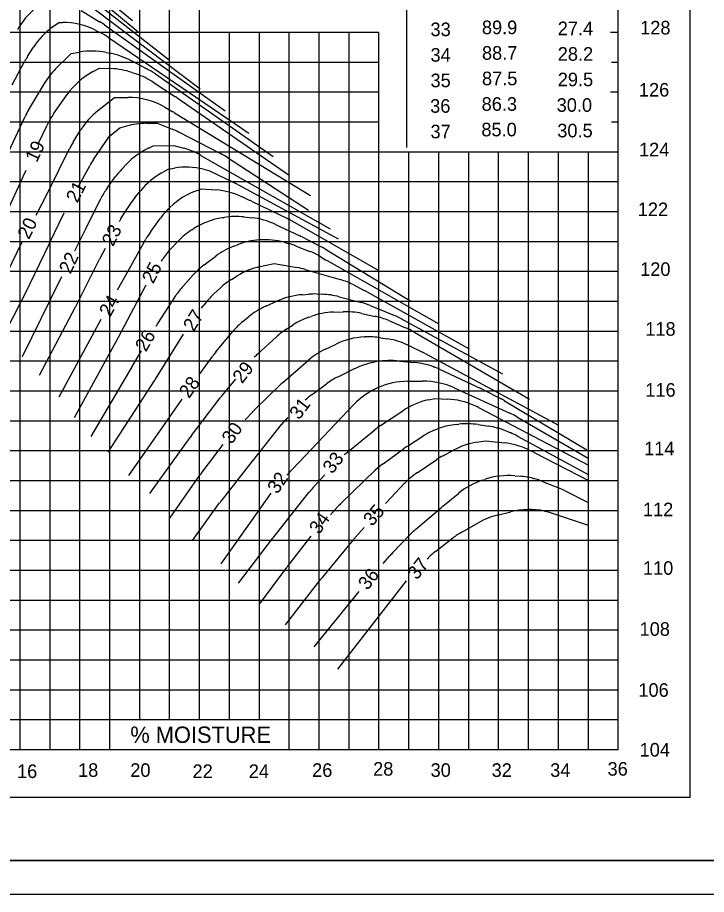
# Model space of a CAD drawing. Extents: x 997.6 to 1036.7, y 998.9 to 1022.6.
# Drawn here: x 1018.01 to 1028.15, y 1000 to 1012.91 of the extents above; entities that cross this region are included whole.
import ezdxf

# ---------------------------------------------------------------- set-up
doc = ezdxf.new("R2010")
doc.units = 0
for name, color, linetype in [('Level 1', 7, 'Continuous'), ('Level 10', 7, 'Continuous'), ('Level 11', 7, 'Continuous'), ('Level 14', 7, 'Continuous')]:
    doc.layers.add(name, color=color, linetype=linetype)

msp = doc.modelspace()

# ---------------------------------------------------------------- linework, layer by layer
at = {"layer": 'Level 1'}
for p, q in [((1023.736, 1019.121), (1023.736, 1010.997)), ((1018.039, 1014.246), (1019.703, 1012.867)), ((1018.322, 1013.927), (1019.786, 1012.701)), ((1018.597, 1013.58), (1020.246, 1012.288)), ((1018.778, 1013.316), (1020.698, 1011.86)), ((1018.948, 1013.015), (1019.221, 1012.849)), ((1019.291, 1012.804), (1021.066, 1011.538)), ((1019.167, 1012.721), (1019.225, 1012.691)), ((1019.354, 1012.615), (1021.415, 1011.206)), ((1018.16, 1012.334), (1018.249, 1012.473)), ((1019.318, 1012.395), (1019.379, 1012.384)), ((1019.675, 1012.28), (1019.918, 1012.153)), ((1017.933, 1011.92), (1018.118, 1012.263)), ((1019.697, 1012.101), (1019.763, 1012.079)), ((1020.041, 1012.079), (1021.773, 1010.866)), ((1018.174, 1011.548), (1018.408, 1011.94)), ((1020.011, 1011.957), (1020.339, 1011.743)), ((1018.544, 1011.492), (1018.742, 1011.775)), ((1020.362, 1011.727), (1022.008, 1010.588)), ((1020.18, 1011.59), (1020.298, 1011.523)), ((1020.324, 1011.507), (1022.322, 1010.289)), ((1017.734, 1010.626), (1018.124, 1011.453)), ((1018.329, 1011.069), (1018.449, 1011.326)), ((1018.831, 1011.073), (1018.947, 1011.26)), ((1020.38, 1011.225), (1021, 1010.908)), ((1018.471, 1010.355), (1018.78, 1010.981)), ((1020.712, 1010.881), (1020.883, 1010.783)), ((1021.1, 1010.851), (1022.294, 1010.074)), ((1018.9, 1010.409), (1019.075, 1010.729)), ((1019.546, 1010.677), (1019.617, 1010.752)), ((1020.884, 1010.783), (1022.612, 1009.797)), ((1018.058, 1010.488), (1018.141, 1010.664)), ((1017.319, 1008.882), (1018.056, 1010.483)), ((1019.331, 1010.397), (1019.451, 1010.563)), ((1018.286, 1010.001), (1018.46, 1010.333)), ((1019.745, 1010.264), (1019.825, 1010.363)), ((1021.253, 1010.451), (1022.73, 1009.651)), ((1021.314, 1010.273), (1021.433, 1010.218)), ((1021.453, 1010.209), (1021.983, 1009.951)), ((1019.535, 1009.949), (1019.668, 1010.158)), ((1020.237, 1010.096), (1020.261, 1010.118)), ((1018.484, 1009.588), (1018.701, 1010.033)), ((1019.972, 1009.759), (1020.116, 1009.955)), ((1021.026, 1009.964), (1021.051, 1009.968)), ((1021.343, 1009.975), (1021.458, 1009.963)), ((1021.809, 1009.864), (1022.166, 1009.696)), ((1022.047, 1009.917), (1023.328, 1009.187)), ((1020.578, 1009.785), (1020.605, 1009.803)), ((1017.57, 1008.56), (1018.083, 1009.609)), ((1018.199, 1008.995), (1018.482, 1009.583)), ((1019.63, 1009.163), (1019.899, 1009.646)), ((1020.268, 1009.503), (1020.372, 1009.614)), ((1021.195, 1009.545), (1021.247, 1009.564)), ((1021.571, 1009.636), (1021.578, 1009.637)), ((1021.938, 1009.601), (1021.995, 1009.585)), ((1022.199, 1009.68), (1022.472, 1009.54)), ((1019.227, 1009.365), (1019.306, 1009.516)), ((1022.113, 1009.546), (1022.313, 1009.467)), ((1022.544, 1009.5), (1023.797, 1008.734)), ((1018.874, 1008.666), (1019.221, 1009.354)), ((1020.131, 1009.325), (1020.15, 1009.354)), ((1020.758, 1009.268), (1020.932, 1009.398)), ((1022.475, 1009.387), (1022.545, 1009.345)), ((1022.568, 1009.332), (1024.211, 1008.4)), ((1022.244, 1009.203), (1022.761, 1009.052)), ((1018.085, 1007.921), (1018.647, 1009.058)), ((1019.485, 1008.903), (1019.63, 1009.163)), ((1020.449, 1008.955), (1020.599, 1009.123)), ((1021.161, 1009.053), (1021.246, 1009.106)), ((1017.82, 1008.251), (1018.188, 1008.972)), ((1019.497, 1008.206), (1019.907, 1008.975)), ((1020.897, 1008.837), (1020.988, 1008.922)), ((1022.959, 1008.973), (1023.115, 1008.892)), ((1020.075, 1008.407), (1020.348, 1008.823)), ((1022.204, 1008.83), (1022.298, 1008.837)), ((1022.416, 1008.84), (1022.497, 1008.837)), ((1022.745, 1008.8), (1023.073, 1008.713)), ((1023.145, 1008.876), (1024.66, 1008.033)), ((1020.721, 1008.629), (1020.756, 1008.677)), ((1021.666, 1008.661), (1021.838, 1008.737)), ((1023.202, 1008.67), (1023.527, 1008.538)), ((1018.335, 1007.643), (1018.865, 1008.649)), ((1022.66, 1008.573), (1022.802, 1008.578)), ((1023.077, 1008.554), (1023.277, 1008.511)), ((1018.628, 1007.325), (1019.244, 1008.47)), ((1021.33, 1008.435), (1021.418, 1008.508)), ((1022.296, 1008.497), (1022.338, 1008.511)), ((1023.476, 1008.448), (1023.72, 1008.344)), ((1023.641, 1008.485), (1025.149, 1007.664)), ((1020.931, 1007.988), (1021.181, 1008.288)), ((1021.974, 1008.326), (1022.07, 1008.387)), ((1023.842, 1008.283), (1025.545, 1007.294)), ((1018.85, 1007.023), (1019.492, 1008.195)), ((1020.041, 1007.584), (1020.457, 1008.249)), ((1021.543, 1007.954), (1021.822, 1008.209)), ((1023.116, 1008.208), (1023.127, 1008.208)), ((1023.355, 1008.196), (1023.458, 1008.18)), ((1022.544, 1008.029), (1022.7, 1008.103)), ((1023.768, 1008.082), (1023.97, 1007.982)), ((1019.702, 1007.773), (1019.837, 1008.002)), ((1020.697, 1007.664), (1020.88, 1007.922)), ((1024.008, 1007.963), (1025.974, 1006.907)), ((1019.097, 1006.744), (1019.7, 1007.769)), ((1021.918, 1007.539), (1022.295, 1007.866)), ((1023.23, 1007.83), (1023.261, 1007.836)), ((1023.586, 1007.855), (1023.855, 1007.831)), ((1024.133, 1007.769), (1024.141, 1007.766)), ((1022.729, 1007.621), (1022.972, 1007.741)), ((1024.231, 1007.729), (1024.83, 1007.449)), ((1019.349, 1006.512), (1020.033, 1007.571)), ((1021.023, 1007.347), (1021.223, 1007.586)), ((1021.506, 1007.139), (1021.869, 1007.494)), ((1022.346, 1007.36), (1022.561, 1007.519)), ((1023.751, 1007.556), (1023.976, 1007.557)), ((1024.439, 1007.458), (1025.258, 1007.085)), ((1024.867, 1007.431), (1025.118, 1007.301)), ((1019.65, 1006.168), (1020.433, 1007.292)), ((1020.572, 1006.758), (1020.993, 1007.309)), ((1025.179, 1007.267), (1026.387, 1006.546)), ((1021.362, 1006.986), (1021.473, 1007.105)), ((1021.977, 1006.172), (1022.96, 1007.211)), ((1023.355, 1006.903), (1023.683, 1007.122)), ((1024.73, 1007.201), (1024.73, 1007.2)), ((1024.797, 1007.169), (1026.412, 1006.322)), ((1021.98, 1007.012), (1021.991, 1007.022)), ((1025.357, 1007.034), (1026.407, 1006.421)), ((1021.474, 1006.385), (1021.897, 1006.918)), ((1024.206, 1006.859), (1024.222, 1006.864)), ((1024.469, 1006.92), (1024.506, 1006.924)), ((1024.788, 1006.918), (1024.947, 1006.894)), ((1019.959, 1005.901), (1020.551, 1006.729)), ((1022.844, 1006.493), (1023.27, 1006.841)), ((1023.748, 1006.6), (1023.974, 1006.745)), ((1025.196, 1006.825), (1025.259, 1006.8)), ((1025.369, 1006.748), (1026.418, 1006.18)), ((1020.717, 1006.198), (1021.038, 1006.625)), ((1023.391, 1006.341), (1023.693, 1006.562)), ((1024.274, 1006.459), (1024.429, 1006.542)), ((1025.514, 1006.554), (1025.572, 1006.528)), ((1025.616, 1006.506), (1026.425, 1006.089)), ((1021.012, 1005.797), (1021.47, 1006.38)), ((1023.892, 1006.208), (1024.18, 1006.402)), ((1022.776, 1005.761), (1023.277, 1006.245)), ((1020.252, 1005.54), (1020.697, 1006.171)), ((1022.357, 1005.986), (1022.536, 1006.178)), ((1024.85, 1006.098), (1024.891, 1006.111)), ((1025.327, 1006.164), (1025.409, 1006.157)), ((1025.597, 1006.126), (1025.608, 1006.123)), ((1025.747, 1006.077), (1025.985, 1005.98)), ((1023.435, 1005.765), (1023.708, 1006.053)), ((1021.01, 1004.869), (1021.743, 1005.906)), ((1021.773, 1005.252), (1022.297, 1005.916)), ((1024.271, 1005.716), (1024.501, 1005.905)), ((1026.069, 1005.941), (1026.409, 1005.768)), ((1020.587, 1005.213), (1020.987, 1005.764)), ((1022.616, 1005.589), (1022.732, 1005.715)), ((1023.872, 1005.377), (1024.255, 1005.703)), ((1025.071, 1005.585), (1025.27, 1005.635)), ((1024.55, 1005.335), (1024.798, 1005.475)), ((1022.981, 1005.254), (1023.111, 1005.4)), ((1023.529, 1005.027), (1023.792, 1005.301)), ((1021.262, 1004.583), (1021.762, 1005.239)), ((1021.99, 1004.834), (1022.334, 1005.274)), ((1022.498, 1004.667), (1022.954, 1005.223)), ((1024.16, 1005.048), (1024.418, 1005.248)), ((1023.392, 1004.871), (1023.486, 1004.981)), ((1024.041, 1004.941), (1024.062, 1004.961)), ((1021.573, 1004.272), (1021.973, 1004.812)), ((1021.956, 1003.967), (1022.477, 1004.642)), ((1022.724, 1003.316), (1023.735, 1004.617)), ((1022.375, 1003.646), (1023.041, 1004.46))]:
    msp.add_line(p, q, dxfattribs=at)
for points in [[(1027.907, 1001.426), (1027.907, 1020.786)], [(1018.051, 1002.13), (1018.051, 1019.73)], [(1018.491, 1002.13), (1018.491, 1019.73)], [(1018.931, 1002.13), (1018.931, 1019.73)], [(1019.371, 1002.13), (1019.371, 1019.73)], [(1019.811, 1002.57), (1019.811, 1019.73)], [(1020.251, 1002.57), (1020.251, 1019.73)], [(1020.691, 1002.57), (1020.691, 1019.73)], [(1026.851, 1002.13), (1026.851, 1019.73)], [(1018.53, 1012.771), (1018.621, 1012.837), (1018.675, 1012.837)], [(1023.327, 1012.69), (1014.091, 1012.69)], [(1021.131, 1002.57), (1021.131, 1012.69)], [(1021.571, 1002.57), (1021.571, 1012.69)], [(1022.011, 1002.13), (1022.011, 1012.69)], [(1022.451, 1002.13), (1022.451, 1012.69)], [(1022.891, 1002.13), (1022.891, 1012.69)], [(1023.331, 1002.13), (1023.331, 1012.69)], [(1026.851, 1012.69), (1026.735, 1012.69)], [(1018.574, 1012.154), (1018.8, 1012.38), (1018.926, 1012.401)], [(1023.331, 1012.25), (1014.091, 1012.25)], [(1019.116, 1012.11), (1019.22, 1012.167), (1019.394, 1012.159)], [(1026.851, 1012.25), (1026.752, 1012.25)], [(1023.331, 1011.81), (1014.091, 1011.81)], [(1026.851, 1011.81), (1026.735, 1011.81)], [(1019.195, 1011.539), (1019.44, 1011.735), (1019.634, 1011.735)], [(1023.331, 1011.37), (1014.091, 1011.37)], [(1026.851, 1011.37), (1026.752, 1011.37)], [(1019.13, 1010.819), (1019.366, 1011.165), (1019.52, 1011.286), (1019.619, 1011.314)], [(1019.903, 1011.353), (1020.068, 1011.355), (1020.288, 1011.267)], [(1019.945, 1010.989), (1020.009, 1011.019), (1020.314, 1011.026), (1020.458, 1010.987)], [(1026.851, 1010.93), (1014.091, 1010.93)], [(1023.771, 1002.13), (1023.771, 1010.93)], [(1024.211, 1002.13), (1024.211, 1010.93)], [(1024.651, 1002.13), (1024.651, 1010.93)], [(1025.091, 1002.13), (1025.091, 1010.93)], [(1025.531, 1002.13), (1025.531, 1010.93)], [(1025.971, 1002.13), (1025.971, 1010.93)], [(1026.411, 1002.13), (1026.411, 1010.93)], [(1020.128, 1010.62), (1020.231, 1010.679), (1020.32, 1010.693)], [(1020.749, 1010.677), (1020.828, 1010.658), (1021.207, 1010.475)], [(1026.851, 1010.49), (1014.091, 1010.49)], [(1020.659, 1010.366), (1020.72, 1010.387), (1020.933, 1010.372)], [(1018.856, 1009.477), (1019.016, 1009.797), (1019.24, 1010.245)], [(1026.851, 1010.05), (1014.091, 1010.05)], [(1026.851, 1009.61), (1014.091, 1009.61)], [(1026.851, 1009.17), (1014.091, 1009.17)], [(1021.584, 1009.243), (1021.79, 1009.288), (1022.125, 1009.23)], [(1018.649, 1009.063), (1018.667, 1009.099)], [(1026.851, 1008.73), (1014.091, 1008.73)], [(1026.851, 1008.29), (1014.091, 1008.29)], [(1026.851, 1007.85), (1014.091, 1007.85)], [(1026.851, 1007.41), (1014.091, 1007.41)], [(1024.059, 1007.282), (1024.154, 1007.302), (1024.34, 1007.293)], [(1026.851, 1006.97), (1014.091, 1006.97)], [(1024.768, 1006.657), (1024.9, 1006.679), (1025.18, 1006.647)], [(1026.851, 1006.53), (1013.651, 1006.53)], [(1026.851, 1006.09), (1013.651, 1006.09)], [(1026.851, 1005.65), (1013.651, 1005.65)], [(1025.767, 1005.644), (1025.821, 1005.632), (1026.409, 1005.438)], [(1026.851, 1005.21), (1013.651, 1005.21)], [(1026.851, 1004.77), (1013.651, 1004.77)], [(1026.851, 1004.33), (1013.651, 1004.33)], [(1026.851, 1003.89), (1013.651, 1003.89)], [(1026.851, 1003.45), (1013.651, 1003.45)], [(1026.851, 1003.01), (1013.651, 1003.01)], [(1026.851, 1002.57), (1013.651, 1002.57)], [(1026.851, 1002.13), (1013.651, 1002.13)], [(1027.907, 1001.426), (1012.947, 1001.426)]]:
    msp.add_lwpolyline(points, dxfattribs=at)
for centre, start, end in [((1018.976, 1012.197), 115.9112, 151.0381), ((1018.675, 1011.737), 63.4291, 90), ((1018.652, 1011.908), 54.5008, 58.8461), ((1019.175, 1011.88), 125.9166, 147.356), ((1018.733, 1011.707), 55.63, 63.4291), ((1019.107, 1011.316), 78.933, 99.4623), ((1019.086, 1011.74), 147.356, 151.6237), ((1019.167, 1011.304), 62.5041, 78.933), ((1019.352, 1011.376), 135.0163, 149.1894), ((1019.342, 1011.06), 71.1648, 87.2639), ((1019.41, 1011.178), 54.994, 62.5042), ((1019.644, 1011.146), 118.7197, 145.0732), ((1019.408, 1011.037), 56.7566, 71.1648), ((1019.634, 1010.635), 60.2331, 90), ((1019.736, 1010.823), 55.3047, 56.7566), ((1019.119, 1010.984), 149.1894, 154.7829), ((1019.882, 1010.68), 128.6826, 148.2138), ((1019.752, 1010.568), 58.6289, 60.2331), ((1019.446, 1010.862), 145.0732, 155.0262), ((1019.912, 1010.253), 90.4745, 105.4708), ((1019.88, 1010.245), 62.9415, 68.1816), ((1019.766, 1010.493), 148.2138, 153.7091), ((1020.415, 1009.995), 115.2992, 136.4832), ((1020.166, 1009.926), 60.2377, 74.6281), ((1020.5, 1009.929), 56.9469, 62.9415), ((1020.04, 1010.2), 145.8005, 151.2573), ((1021.429, 1011.738), 240.2377, 240.2908), ((1020.344, 1009.92), 136.4832, 144.2318), ((1020.677, 1009.666), 119.9096, 140.7293), ((1020.494, 1009.607), 76.597, 99.0547), ((1019.055, 1010.023), 155.0262, 155.2704), ((1020.729, 1009.484), 61.5439, 64.2175), ((1017.485, 1010.843), 332.397, 333.7091), ((1020.224, 1009.754), 144.2318, 153.4509), ((1021.027, 1009.329), 109.5367, 134.1367), ((1020.853, 1009.274), 65.2023, 85.8095), ((1020.596, 1009.568), 140.7293, 147.5366), ((1020.972, 1009.22), 64.0657, 65.2023), ((1021.003, 1009.306), 134.1367, 143.8293), ((1020.463, 1009.358), 147.5366, 149.953), ((1021.2, 1008.877), 99.1021, 122.74), ((1021.225, 1008.881), 83.8787, 99.1021), ((1021.341, 1008.869), 64.7867, 83.8787), ((1021.502, 1008.962), 60.3155, 64.0657), ((1020.86, 1009.109), 143.8293, 150.8154), ((1021.173, 1008.86), 122.74, 136.7081), ((1021.697, 1008.701), 62.8644, 64.7867), ((1019.474, 1009.107), 154.0713, 154.3241), ((1021.644, 1008.538), 93.8102, 111.136), ((1021.651, 1008.539), 74.8688, 93.8102), ((1021.708, 1008.523), 68.4108, 74.8688), ((1021.068, 1008.749), 136.7081, 146.5881), ((1021.592, 1008.518), 111.136, 126.8875), ((1021.909, 1008.444), 59.0362, 68.4108), ((1021.97, 1008.561), 58.5591, 62.8644), ((1020.203, 1008.858), 152.5877, 153.2198), ((1023.111, 1010.288), 239.0362, 240.4205), ((1021.418, 1008.388), 126.8875, 138.1018), ((1021.822, 1008.169), 102.5374, 121.6206), ((1021.936, 1008.146), 73.7597, 80.1331), ((1019.633, 1008.571), 153.4464, 153.7271), ((1020.59, 1008.627), 150.8153, 150.8298), ((1021.738, 1008.117), 121.6206, 132.9709), ((1022.454, 1007.996), 62.6829, 73.7597), ((1017.208, 1009.472), 332.9719, 334.3241), ((1021.267, 1008.22), 138.1018, 146.7476), ((1021.647, 1008.032), 132.9709, 144.1329), ((1022.287, 1007.733), 94.2854, 114.0728), ((1022.38, 1007.74), 88.1467, 94.2854), ((1022.461, 1007.737), 75.0686, 88.1467), ((1022.61, 1007.915), 60.9046, 62.6829), ((1017.892, 1009.162), 332.2056, 333.2198), ((1022.115, 1007.656), 114.0728, 129.3045), ((1022.79, 1007.65), 67.9922, 75.0686), ((1022.702, 1007.474), 92.2085, 109.3665), ((1022.845, 1007.479), 77.8169, 92.2085), ((1023.115, 1007.518), 61.4425, 67.9922), ((1020.995, 1007.804), 146.7476, 149.5575), ((1022.026, 1007.584), 129.3045, 140.207), ((1022.66, 1007.459), 109.3665, 122.494), ((1023.045, 1007.436), 66.9365, 77.8169), ((1022.565, 1007.398), 122.494, 132.4692), ((1023.29, 1007.332), 59.8512, 66.9365), ((1018.527, 1008.723), 331.3243, 331.9412), ((1023.172, 1007.109), 92.87, 115.3559), ((1023.182, 1007.109), 80.9482, 92.87), ((1023.285, 1007.093), 63.9547, 80.9482), ((1023.015, 1007.035), 115.3559, 130.9311), ((1021.777, 1007.284), 140.207, 144.557), ((1022.286, 1007.143), 132.4692, 135.97), ((1023.487, 1006.994), 61.7594, 63.9547), ((1018.753, 1008.327), 329.5081, 329.7116), ((1023.457, 1006.753), 101.8903, 116.1484), ((1023.488, 1006.76), 84.8771, 101.8903), ((1023.757, 1006.735), 70.0214, 84.8771), ((1023.765, 1006.732), 64.924, 70.0214), ((1023.214, 1006.634), 116.1484, 126.4414), ((1019.108, 1008.167), 327.1862, 327.953), ((1022.639, 1006.708), 130.9311, 134.4022), ((1023.759, 1006.455), 90.3982, 136.5917), ((1023.984, 1006.457), 65.5194, 90.3982), ((1024.364, 1006.452), 62.7752, 64.924), ((1021.867, 1006.641), 140.1281, 142.6133), ((1022.999, 1006.475), 126.4414, 133.2822), ((1024.293, 1006.207), 102.2713, 123.7056), ((1024.285, 1006.194), 66.1835, 87.1275), ((1024.615, 1006.323), 59.1387, 62.7752), ((1022.275, 1006.353), 134.4022, 136.8654), ((1024.286, 1006.194), 62.3488, 66.1835), ((1022.758, 1006.234), 135.0153, 141.5677), ((1024.802, 1006.084), 59.726, 65.5194), ((1023.965, 1005.988), 123.7056, 129.1935), ((1024.569, 1005.82), 109.2928, 122.7557), ((1024.586, 1005.826), 96.0772, 109.2927), ((1024.623, 1005.83), 81.3793, 96.0772), ((1024.782, 1005.806), 67.9199, 81.3793), ((1021.446, 1006.09), 142.6133, 144.4747), ((1024.845, 1005.78), 61.5634, 67.9199), ((1024.343, 1005.675), 122.7557, 126.265), ((1024.949, 1005.572), 99.4596, 118.1954), ((1025.055, 1005.555), 65.3026, 83.4809), ((1023.539, 1005.64), 129.1935, 130.847), ((1024.794, 1005.489), 118.1954, 123.9015), ((1025.112, 1005.528), 62.7083, 65.3026), ((1022.335, 1005.701), 141.5677, 141.8547), ((1024.041, 1005.454), 126.265, 134.0379), ((1024.505, 1005.295), 123.9015, 136.4872), ((1021.596, 1005.536), 142.9941, 144.7671), ((1025.198, 1005.054), 108.4455, 129.3546), ((1025.239, 1005.068), 85.3849, 108.4455), ((1025.321, 1005.061), 75.4551, 85.3849), ((1025.332, 1005.058), 67.8313, 75.4551), ((1023.161, 1005.235), 136.9598, 141.7436), ((1025.57, 1004.961), 63.0343, 67.8313), ((1021.877, 1005.117), 141.8547, 143.9897), ((1023.541, 1004.97), 134.0379, 137.3804), ((1024.232, 1005.008), 136.4872, 137.1649), ((1024.968, 1004.866), 129.3546, 130.406), ((1025.34, 1004.518), 104.1116, 119.4945), ((1025.538, 1004.568), 77.9938, 104.1116), ((1024.585, 1004.539), 130.406, 136.1386), ((1025.092, 1004.378), 119.4945, 127.7587), ((1022.636, 1004.571), 141.7436, 142.6132), ((1023.804, 1004.525), 138.4728, 140.5894), ((1024.834, 1004.178), 127.7587, 134.6094), ((1024.322, 1004.265), 136.1386, 139.4152), ((1022.857, 1004.157), 141.9888, 143.4698), ((1023.348, 1003.969), 140.5894, 142.2929)]:
    msp.add_arc(centre, 1.1, start, end, dxfattribs=at)
at = {"layer": 'Level 10'}
msp.add_line((1035.5, 1000.5), (1007, 1000.5), dxfattribs=at)
at = {"layer": 'Level 11'}
msp.add_lwpolyline([(1035.5, 1021.5), (1007, 1021.5), (1007, 1000.5), (1035.5, 1000.5)], close=True, dxfattribs=at)
at = {"layer": 'Level 14'}
msp.add_line((1036, 1000), (1000, 1000), dxfattribs=at)

# ---------------------------------------------------------------- texts
at = {"layer": 'Level 1'}
for s, height, p in [('33', 0.2, (1024.089, 1012.636)), ('89.9', 0.2, (1024.845, 1012.665)), ('27.4', 0.2, (1025.961, 1012.65)), ('128', 0.2, (1027.173, 1012.661)), ('34', 0.2, (1024.089, 1012.26)), ('88.7', 0.2, (1024.846, 1012.289)), ('28.2', 0.2, (1025.961, 1012.274)), ('35', 0.2, (1024.089, 1011.884)), ('87.5', 0.2, (1024.846, 1011.913)), ('29.5', 0.2, (1025.961, 1011.898)), ('126', 0.2, (1027.155, 1011.746)), ('36', 0.2, (1024.084, 1011.508)), ('86.3', 0.2, (1024.841, 1011.537)), ('30.0', 0.2, (1025.945, 1011.522)), ('85.0', 0.2, (1024.837, 1011.161)), ('37', 0.2, (1024.089, 1011.132)), ('30.5', 0.2, (1025.954, 1011.146)), ('124', 0.2, (1027.156, 1010.866)), ('122', 0.2, (1027.138, 1009.986)), ('120', 0.2, (1027.173, 1009.106)), ('118', 0.2, (1027.249, 1008.226)), ('116', 0.2, (1027.249, 1007.328)), ('114', 0.2, (1027.232, 1006.466)), ('112', 0.2, (1027.214, 1005.568)), ('110', 0.2, (1027.214, 1004.706)), ('108', 0.2, (1027.165, 1003.808)), ('106', 0.2, (1027.147, 1002.91)), ('% MOISTURE', 0.24, (1019.673, 1002.232)), ('104', 0.2, (1027.165, 1002.03)), ('28', 0.2, (1023.245, 1001.749)), ('36', 0.2, (1026.694, 1001.749)), ('16', 0.2, (1018.006, 1001.714)), ('18', 0.2, (1018.904, 1001.731)), ('20', 0.2, (1019.672, 1001.731)), ('22', 0.2, (1020.588, 1001.714)), ('24', 0.2, (1021.415, 1001.714)), ('26', 0.2, (1022.347, 1001.731)), ('30', 0.2, (1024.09, 1001.731)), ('32', 0.2, (1024.988, 1001.731)), ('34', 0.2, (1025.85, 1001.731))]:
    msp.add_text(s, height=height, dxfattribs=at).set_placement(p)
for s, rotation, p in [('19', 64.7002, (1018.296, 1010.765)), ('21', 63.0186, (1018.893, 1010.17)), ('20', 64.3404, (1018.182, 1009.632)), ('23', 62.6255, (1019.418, 1009.529)), ('22', 64.913, (1018.793, 1009.124)), ('25', 63.1259, (1020.01, 1008.979)), ('24', 60.7132, (1019.375, 1008.49)), ('27', 58.7552, (1020.606, 1008.275)), ('26', 59.731, (1019.902, 1007.978)), ('29', 52.2812, (1021.317, 1007.51)), ('28', 54.9063, (1020.537, 1007.292)), ('31', 53.0067, (1022.155, 1006.977)), ('30', 55.4024, (1021.166, 1006.618)), ('33', 52.5476, (1022.644, 1006.18)), ('32', 55.7905, (1021.837, 1005.885)), ('35', 48.8107, (1023.23, 1005.409)), ('34', 55.7148, (1022.452, 1005.29)), ('37', 51.6157, (1023.89, 1004.621)), ('36', 52.3743, (1023.164, 1004.468))]:
    msp.add_text(s, height=0.2, rotation=rotation, dxfattribs=at).set_placement(p)

doc.saveas('drawing.dxf')
